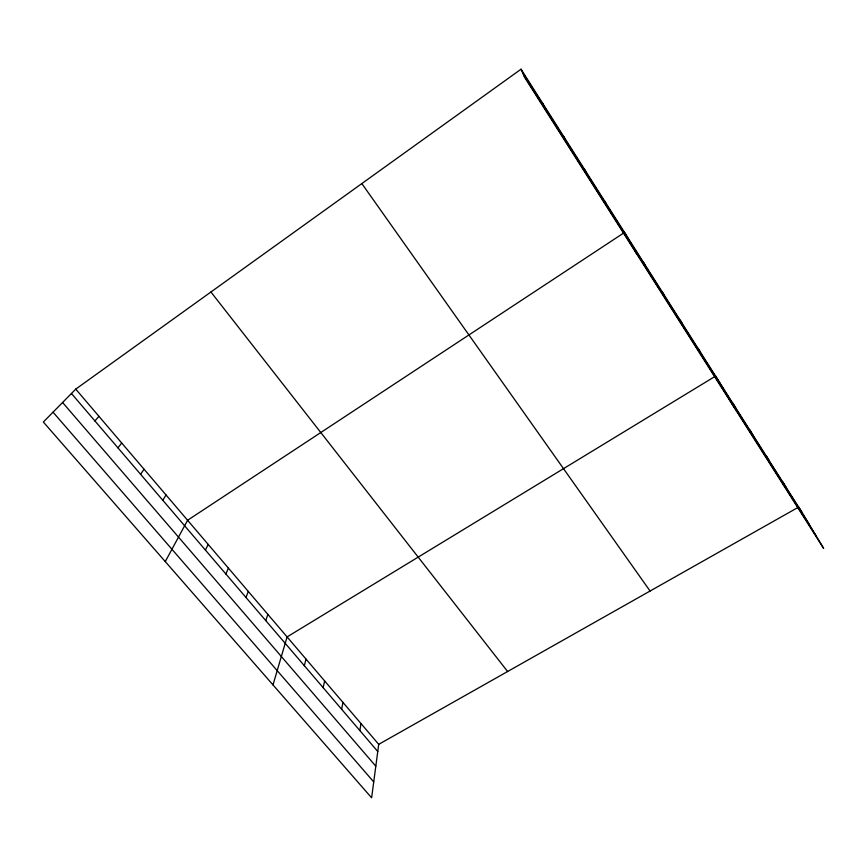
<?xml version="1.0" encoding="UTF-8"?>
<svg xmlns="http://www.w3.org/2000/svg" width="867" height="867" viewBox="0 0 867 867"><rect width="100%" height="100%" fill="white"/><g stroke="black" fill="none" stroke-linecap="round" stroke-linejoin="round"><path stroke-width="1.3" d="M75.743 389.12L378.716 744.341L371.618 797.803L43.35 422.023L75.743 389.12L521.045 69.197L802.083 512.538M359.848 730.567L360.975 723.544M341.641 709.293L342.953 702.4M323.142 687.661L324.637 680.931M304.328 665.683L306.018 659.104M272.997 684.919L287.096 636.909L715.676 376.04L734.978 408.736M265.768 620.609L267.86 614.356M245.99 597.504L248.298 591.424M225.886 573.997L228.4 568.102M205.436 550.09L208.178 544.389M165.272 561.599L187.597 520.265L624.576 232.421L637.017 254.41M162.801 500.27L166.02 494.97M140.584 474.303L144.063 469.22M117.955 447.86L121.705 443.004M94.915 420.928L98.936 416.312M378.716 744.341L798.767 507.022L823.65 548.41L524.741 77.542L521.045 69.197M53.039 412.183L373.731 781.926M62.576 402.494L375.812 766.2M71.43 393.488L377.774 751.505M210.93 291.995L507.618 671.513M361.842 183.576L650.077 591.034M522.541 72.568L808.889 523.863M523.635 75.028L816.215 536.055M782.738 481.759L785.914 487.048M766.428 456.042L769.452 461.103M749.814 429.848L752.697 434.692M732.908 403.188L735.628 407.783M698.141 348.382L700.525 352.457M680.259 320.205L682.481 324.009M662.052 291.496L664.089 295.008M643.498 262.235L645.341 265.454M604.7 201.079L606.141 203.658M584.423 169.108L585.637 171.341M563.734 136.487L564.71 138.362M542.612 103.195L543.349 104.679"/></g></svg>
